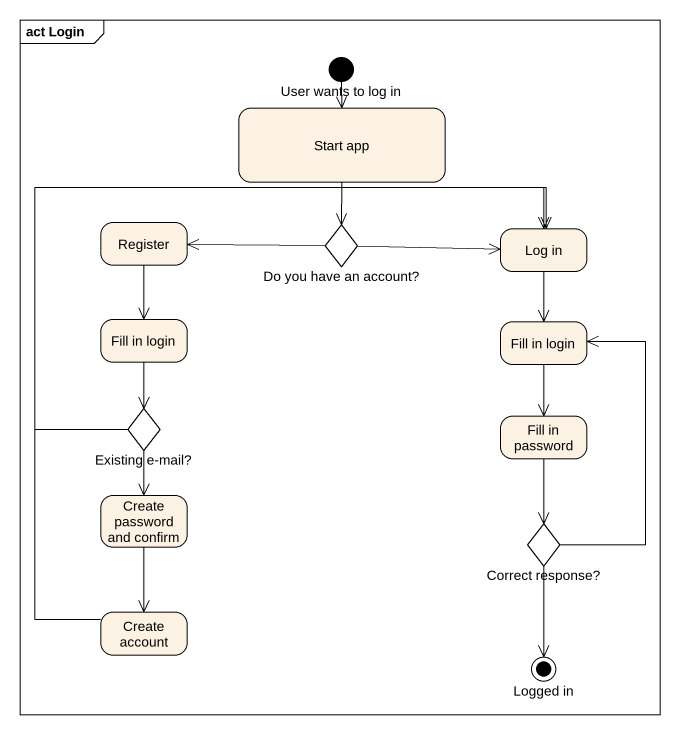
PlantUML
@startuml
mainframe act Login
hide empty description
state "User wants to log in" as User_wants_to_log_in <<start>>
state "Start app" as Start_app
state Register
state "Do you have an account?" as Do_you_have_an_account <<choice>>
state "Log in" as Log_in
state "Fill in login" as Fill_in_login
state "Fill in login" as Fill_in_login_2
state "Existing e-mail?" as Existing_e_mail <<choice>>
state "Fill in password" as Fill_in_password
state "Create password and confirm" as Create_password_and_confirm
state "Correct response?" as Correct_response <<choice>>
state "Create account" as Create_account
state "Logged in" as Logged_in <<end>>
User_wants_to_log_in --> Start_app
Start_app --> Do_you_have_an_account
Register --> Fill_in_login
Do_you_have_an_account -left-> Register
Do_you_have_an_account -right-> Log_in
Log_in --> Fill_in_login_2
Fill_in_login --> Existing_e_mail
Fill_in_login_2 --> Fill_in_password
Existing_e_mail -right-> Log_in
Existing_e_mail --> Create_password_and_confirm
Fill_in_password --> Correct_response
Create_password_and_confirm --> Create_account
Correct_response -up-> Fill_in_login_2
Correct_response --> Logged_in
Create_account -up-> Log_in
@enduml
